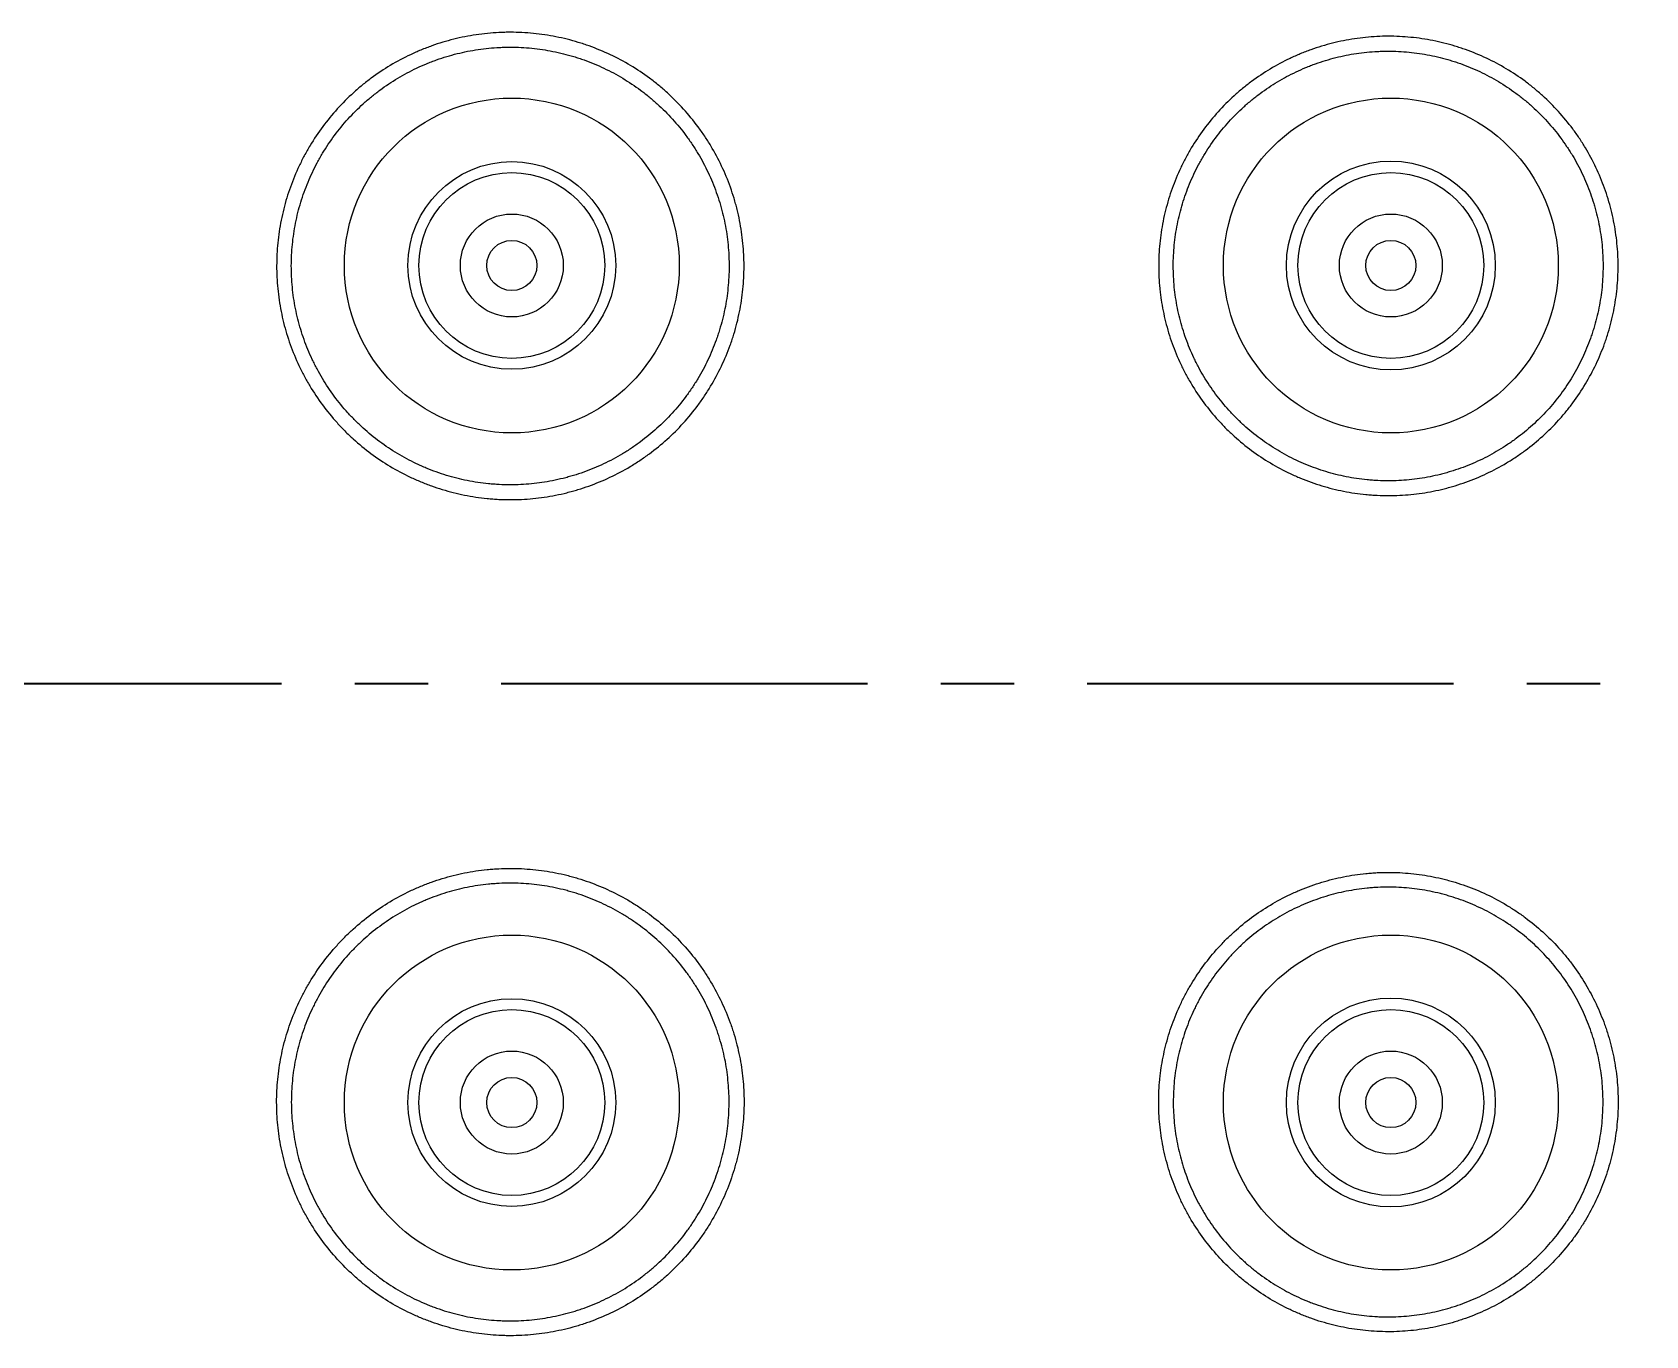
# Model space of a CAD drawing. Extents: x 60870 to 61464, y -29263 to -28843.
# Drawn here: x 61116.46 to 61155, y -29124.96 to -29093.82 of the extents above; entities that cross this region are included whole.
import ezdxf

# ---------------------------------------------------------------- set-up
doc = ezdxf.new("R2010")
doc.units = 0
doc.header["$LTSCALE"] = 7
doc.header["$MEASUREMENT"] = 0
doc.linetypes.add('CENTER', pattern=[2, 1.25, -0.25, 0.25, -0.25])
doc.layers.add('08_ALL_FEATURES', color=7, linetype='CONTINUOUS')
doc.layers.add('1', color=1, linetype='CENTER')

msp = doc.modelspace()

# ---------------------------------------------------------------- linework, layer by layer
at = {"layer": '08_ALL_FEATURES', "color": 7, "linetype": 'Continuous'}
for centre, radius in [((61127.912, -29099.389), 4), ((61148.912, -29099.389), 4), ((61127.912, -29099.389), 2.481), ((61148.912, -29099.389), 2.495), ((61127.912, -29099.389), 2.221), ((61148.912, -29099.389), 2.221), ((61127.912, -29099.389), 1.23), ((61148.912, -29099.389), 1.23), ((61127.912, -29099.389), 0.6), ((61148.912, -29099.389), 0.6), ((61127.912, -29119.388), 4), ((61148.912, -29119.388), 4), ((61127.912, -29119.388), 2.481), ((61148.912, -29119.388), 2.495), ((61127.912, -29119.388), 2.221), ((61148.912, -29119.388), 2.221), ((61127.912, -29119.388), 1.23), ((61148.912, -29119.388), 1.23), ((61127.912, -29119.388), 0.6), ((61148.912, -29119.388), 0.6)]:
    msp.add_circle(centre, radius, dxfattribs=at)
for points, knots in [([(61122.353, -29100.214), (61122.34, -29100.123), (61122.329, -29100.032), (61122.311, -29099.849), (61122.304, -29099.758), (61122.291, -29099.485), (61122.292, -29099.122), (61122.328, -29098.759), (61122.368, -29098.487), (61122.384, -29098.397), (61122.42, -29098.216), (61122.44, -29098.126), (61122.507, -29097.86), (61122.613, -29097.511), (61122.753, -29097.175), (61122.87, -29096.928), (61122.911, -29096.847), (61122.976, -29096.725), (61122.998, -29096.685), (61123.043, -29096.605), (61123.067, -29096.565), (61123.185, -29096.368), (61123.287, -29096.216), (61123.504, -29095.924), (61123.735, -29095.643), (61123.993, -29095.385), (61124.163, -29095.231), (61124.197, -29095.2), (61124.267, -29095.14), (61124.302, -29095.111), (61124.409, -29095.023), (61124.482, -29094.967), (61124.702, -29094.804), (61125.005, -29094.602), (61125.326, -29094.43), (61125.573, -29094.313), (61125.657, -29094.276), (61125.784, -29094.224), (61125.827, -29094.207), (61125.913, -29094.173), (61125.956, -29094.157), (61126.172, -29094.08), (61126.347, -29094.027), (61126.701, -29093.939), (61126.879, -29093.904), (61127.239, -29093.85), (61127.421, -29093.832), (61127.65, -29093.821), (61127.696, -29093.82), (61127.788, -29093.817), (61127.926, -29093.816), (61128.063, -29093.819), (61128.337, -29093.833), (61128.699, -29093.869), (61129.056, -29093.94), (61129.322, -29094.006), (61129.41, -29094.031), (61129.542, -29094.071), (61129.586, -29094.085), (61129.674, -29094.114), (61129.717, -29094.129), (61129.933, -29094.206), (61130.102, -29094.276), (61130.43, -29094.432), (61130.591, -29094.517), (61130.903, -29094.705), (61131.055, -29094.806), (61131.24, -29094.943), (61131.277, -29094.971), (61131.349, -29095.028), (61131.457, -29095.114), (61131.561, -29095.203), (61131.763, -29095.387), (61132.02, -29095.645), (61132.252, -29095.926), (61132.415, -29096.147), (61132.468, -29096.222), (61132.545, -29096.337), (61132.57, -29096.375), (61132.619, -29096.453), (61132.643, -29096.492), (61132.761, -29096.689), (61132.933, -29097.011), (61133.073, -29097.348), (61133.165, -29097.607), (61133.194, -29097.694), (61133.234, -29097.827), (61133.247, -29097.871), (61133.271, -29097.96), (61133.283, -29098.004), (61133.338, -29098.227), (61133.409, -29098.586), (61133.445, -29098.951), (61133.456, -29099.181), (61133.457, -29099.227), (61133.46, -29099.319), (61133.461, -29099.456), (61133.457, -29099.593), (61133.443, -29099.867), (61133.407, -29100.229), (61133.336, -29100.586), (61133.269, -29100.852), (61133.244, -29100.941), (61133.204, -29101.073), (61133.19, -29101.117), (61133.161, -29101.204), (61133.146, -29101.247), (61133.068, -29101.463), (61132.928, -29101.799), (61132.756, -29102.12), (61132.615, -29102.354), (61132.566, -29102.431), (61132.464, -29102.583), (61132.411, -29102.658), (61132.246, -29102.88), (61132.13, -29103.021), (61131.885, -29103.291), (61131.627, -29103.548), (61131.345, -29103.779), (61131.161, -29103.915), (61131.124, -29103.942), (61131.048, -29103.995), (61131.01, -29104.021), (61130.895, -29104.097), (61130.818, -29104.146), (61130.582, -29104.287), (61130.261, -29104.458), (61129.924, -29104.597), (61129.667, -29104.689), (61129.58, -29104.718), (61129.448, -29104.757), (61129.404, -29104.77), (61129.315, -29104.795), (61129.271, -29104.806), (61129.047, -29104.862), (61128.868, -29104.897), (61128.508, -29104.95), (61128.327, -29104.968), (61127.963, -29104.985), (61127.781, -29104.985), (61127.552, -29104.974), (61127.506, -29104.971), (61127.414, -29104.964), (61127.368, -29104.96), (61127.231, -29104.946), (61127.14, -29104.935), (61126.869, -29104.894), (61126.512, -29104.823), (61126.164, -29104.717), (61125.906, -29104.624), (61125.82, -29104.591), (61125.693, -29104.538), (61125.651, -29104.52), (61125.567, -29104.483), (61125.525, -29104.464), (61125.318, -29104.365), (61125.157, -29104.279), (61124.845, -29104.091), (61124.694, -29103.99), (61124.401, -29103.773), (61124.26, -29103.657), (61124.09, -29103.503), (61124.056, -29103.471), (61123.99, -29103.408), (61123.891, -29103.311), (61123.797, -29103.212), (61123.613, -29103.009), (61123.382, -29102.727), (61123.18, -29102.424), (61123.039, -29102.189), (61122.994, -29102.109), (61122.929, -29101.987), (61122.908, -29101.946), (61122.867, -29101.864), (61122.847, -29101.823), (61122.749, -29101.615), (61122.61, -29101.278), (61122.504, -29100.93), (61122.416, -29100.576), (61122.38, -29100.397), (61122.353, -29100.214)], [0, 0, 0, 0, 0.007813, 0.007813, 0.015625, 0.015625, 0.03125, 0.046875, 0.046875, 0.054688, 0.054688, 0.0625, 0.0625, 0.078125, 0.09375, 0.09375, 0.101563, 0.101563, 0.105469, 0.105469, 0.109375, 0.109375, 0.125, 0.125, 0.140625, 0.15625, 0.15625, 0.160156, 0.160156, 0.164063, 0.164063, 0.171875, 0.171875, 0.1875, 0.203125, 0.203125, 0.210938, 0.210938, 0.214844, 0.214844, 0.21875, 0.21875, 0.234375, 0.234375, 0.25, 0.25, 0.265625, 0.265625, 0.269531, 0.269531, 0.273438, 0.28125, 0.28125, 0.296875, 0.3125, 0.3125, 0.320313, 0.320313, 0.324219, 0.324219, 0.328125, 0.328125, 0.34375, 0.34375, 0.359375, 0.359375, 0.375, 0.375, 0.378906, 0.378906, 0.382813, 0.390625, 0.390625, 0.40625, 0.421875, 0.421875, 0.429688, 0.429688, 0.433594, 0.433594, 0.4375, 0.4375, 0.453125, 0.46875, 0.46875, 0.476563, 0.476563, 0.480469, 0.480469, 0.484375, 0.484375, 0.5, 0.515625, 0.515625, 0.519531, 0.519531, 0.523438, 0.53125, 0.53125, 0.546875, 0.5625, 0.5625, 0.570312, 0.570312, 0.574219, 0.574219, 0.578125, 0.578125, 0.59375, 0.609375, 0.609375, 0.617187, 0.617187, 0.625, 0.625, 0.640625, 0.640625, 0.65625, 0.671875, 0.671875, 0.675781, 0.675781, 0.679687, 0.679687, 0.6875, 0.6875, 0.703125, 0.71875, 0.71875, 0.726562, 0.726562, 0.730469, 0.730469, 0.734375, 0.734375, 0.75, 0.75, 0.765625, 0.765625, 0.78125, 0.78125, 0.785156, 0.785156, 0.789062, 0.789062, 0.796875, 0.796875, 0.8125, 0.828125, 0.828125, 0.835937, 0.835937, 0.839844, 0.839844, 0.84375, 0.84375, 0.859375, 0.859375, 0.875, 0.875, 0.890625, 0.890625, 0.894531, 0.894531, 0.898437, 0.90625, 0.90625, 0.921875, 0.9375, 0.9375, 0.945312, 0.945312, 0.949219, 0.949219, 0.953125, 0.953125, 0.96875, 0.984375, 0.984375, 1, 1, 1, 1]), ([(61122.7, -29100.163), (61122.725, -29100.334), (61122.759, -29100.502), (61122.842, -29100.834), (61122.94, -29101.16), (61123.07, -29101.476), (61123.162, -29101.67), (61123.181, -29101.709), (61123.22, -29101.786), (61123.239, -29101.824), (61123.3, -29101.938), (61123.343, -29102.013), (61123.474, -29102.233), (61123.664, -29102.517), (61123.88, -29102.781), (61124.052, -29102.971), (61124.14, -29103.064), (61124.232, -29103.154), (61124.295, -29103.214), (61124.326, -29103.243), (61124.486, -29103.388), (61124.618, -29103.497), (61124.892, -29103.7), (61125.033, -29103.795), (61125.325, -29103.97), (61125.476, -29104.051), (61125.67, -29104.143), (61125.709, -29104.161), (61125.788, -29104.196), (61125.828, -29104.213), (61125.947, -29104.263), (61126.027, -29104.294), (61126.269, -29104.38), (61126.595, -29104.48), (61126.929, -29104.547), (61127.183, -29104.585), (61127.268, -29104.595), (61127.396, -29104.608), (61127.439, -29104.612), (61127.526, -29104.618), (61127.568, -29104.621), (61127.783, -29104.632), (61127.954, -29104.632), (61128.294, -29104.616), (61128.464, -29104.599), (61128.801, -29104.55), (61128.969, -29104.517), (61129.178, -29104.464), (61129.22, -29104.454), (61129.303, -29104.431), (61129.427, -29104.395), (61129.549, -29104.355), (61129.791, -29104.269), (61130.106, -29104.139), (61130.407, -29103.978), (61130.627, -29103.847), (61130.7, -29103.801), (61130.808, -29103.729), (61130.843, -29103.705), (61130.914, -29103.655), (61130.949, -29103.63), (61131.121, -29103.502), (61131.385, -29103.286), (61131.627, -29103.045), (61131.856, -29102.793), (61131.965, -29102.661), (61132.12, -29102.453), (61132.17, -29102.383), (61132.265, -29102.24), (61132.311, -29102.168), (61132.443, -29101.948), (61132.604, -29101.648), (61132.735, -29101.333), (61132.808, -29101.131), (61132.822, -29101.091), (61132.849, -29101.009), (61132.862, -29100.968), (61132.9, -29100.844), (61132.923, -29100.761), (61132.986, -29100.512), (61133.053, -29100.177), (61133.087, -29099.838), (61133.1, -29099.582), (61133.102, -29099.497), (61133.102, -29099.368), (61133.102, -29099.325), (61133.1, -29099.239), (61133.098, -29099.196), (61133.088, -29098.98), (61133.055, -29098.639), (61132.988, -29098.302), (61132.936, -29098.094), (61132.926, -29098.052), (61132.903, -29097.969), (61132.891, -29097.928), (61132.853, -29097.804), (61132.826, -29097.722), (61132.74, -29097.48), (61132.609, -29097.164), (61132.448, -29096.862), (61132.337, -29096.678), (61132.315, -29096.641), (61132.269, -29096.568), (61132.245, -29096.532), (61132.173, -29096.424), (61132.124, -29096.354), (61131.971, -29096.148), (61131.754, -29095.884), (61131.513, -29095.643), (61131.323, -29095.471), (61131.226, -29095.387), (61131.126, -29095.306), (61131.058, -29095.253), (61131.023, -29095.227), (61130.85, -29095.099), (61130.708, -29095.004), (61130.415, -29094.828), (61130.115, -29094.668), (61129.799, -29094.537), (61129.597, -29094.464), (61129.556, -29094.45), (61129.474, -29094.423), (61129.433, -29094.41), (61129.31, -29094.372), (61129.227, -29094.349), (61128.978, -29094.287), (61128.643, -29094.221), (61128.304, -29094.187), (61128.048, -29094.174), (61127.962, -29094.172), (61127.833, -29094.172), (61127.79, -29094.173), (61127.704, -29094.175), (61127.661, -29094.176), (61127.446, -29094.187), (61127.276, -29094.204), (61126.939, -29094.253), (61126.772, -29094.287), (61126.441, -29094.369), (61126.277, -29094.419), (61126.074, -29094.491), (61126.034, -29094.506), (61125.953, -29094.537), (61125.833, -29094.585), (61125.716, -29094.637), (61125.484, -29094.747), (61125.183, -29094.907), (61124.9, -29095.097), (61124.693, -29095.249), (61124.625, -29095.302), (61124.526, -29095.384), (61124.492, -29095.412), (61124.427, -29095.468), (61124.395, -29095.497), (61124.236, -29095.641), (61123.994, -29095.882), (61123.778, -29096.145), (61123.574, -29096.419), (61123.479, -29096.562), (61123.368, -29096.746), (61123.346, -29096.784), (61123.304, -29096.859), (61123.242, -29096.972), (61123.184, -29097.086), (61123.074, -29097.318), (61122.944, -29097.632), (61122.844, -29097.959), (61122.781, -29098.208), (61122.763, -29098.292), (61122.729, -29098.462), (61122.714, -29098.546), (61122.676, -29098.801), (61122.643, -29099.14), (61122.642, -29099.481), (61122.659, -29099.822), (61122.675, -29099.992), (61122.7, -29100.163)], [0, 0, 0, 0, 0.015625, 0.015625, 0.03125, 0.046875, 0.046875, 0.050781, 0.050781, 0.054687, 0.054687, 0.0625, 0.0625, 0.078125, 0.09375, 0.09375, 0.101562, 0.105469, 0.105469, 0.109375, 0.109375, 0.125, 0.125, 0.140625, 0.140625, 0.15625, 0.15625, 0.160156, 0.160156, 0.164062, 0.164062, 0.171875, 0.171875, 0.1875, 0.203125, 0.203125, 0.210937, 0.210937, 0.214844, 0.214844, 0.21875, 0.21875, 0.234375, 0.234375, 0.25, 0.25, 0.265625, 0.265625, 0.269531, 0.269531, 0.273437, 0.28125, 0.28125, 0.296875, 0.3125, 0.3125, 0.320312, 0.320312, 0.324219, 0.324219, 0.328125, 0.328125, 0.34375, 0.359375, 0.359375, 0.375, 0.375, 0.382812, 0.382812, 0.390625, 0.390625, 0.40625, 0.421875, 0.421875, 0.425781, 0.425781, 0.429687, 0.429687, 0.4375, 0.4375, 0.453125, 0.46875, 0.46875, 0.476562, 0.476562, 0.480469, 0.480469, 0.484375, 0.484375, 0.5, 0.515625, 0.515625, 0.519531, 0.519531, 0.523437, 0.523437, 0.53125, 0.53125, 0.546875, 0.5625, 0.5625, 0.566406, 0.566406, 0.570312, 0.570312, 0.578125, 0.578125, 0.59375, 0.609375, 0.609375, 0.617187, 0.621094, 0.621094, 0.625, 0.625, 0.640625, 0.640625, 0.65625, 0.671875, 0.671875, 0.675781, 0.675781, 0.679687, 0.679687, 0.6875, 0.6875, 0.703125, 0.71875, 0.71875, 0.726562, 0.726562, 0.730469, 0.730469, 0.734375, 0.734375, 0.75, 0.75, 0.765625, 0.765625, 0.78125, 0.78125, 0.785156, 0.785156, 0.789062, 0.796875, 0.796875, 0.8125, 0.828125, 0.828125, 0.835937, 0.835937, 0.839844, 0.839844, 0.84375, 0.84375, 0.859375, 0.875, 0.875, 0.890625, 0.890625, 0.894531, 0.894531, 0.898437, 0.90625, 0.90625, 0.921875, 0.9375, 0.9375, 0.945312, 0.945312, 0.953125, 0.953125, 0.96875, 0.984375, 0.984375, 1, 1, 1, 1]), ([(61143.426, -29100.207), (61143.419, -29100.162), (61143.413, -29100.117), (61143.402, -29100.028), (61143.387, -29099.893), (61143.377, -29099.759), (61143.364, -29099.49), (61143.364, -29099.133), (61143.398, -29098.776), (61143.438, -29098.509), (61143.453, -29098.42), (61143.489, -29098.242), (61143.508, -29098.154), (61143.574, -29097.892), (61143.678, -29097.549), (61143.815, -29097.219), (61143.929, -29096.976), (61143.97, -29096.896), (61144.033, -29096.777), (61144.055, -29096.737), (61144.099, -29096.658), (61144.122, -29096.619), (61144.239, -29096.425), (61144.338, -29096.276), (61144.552, -29095.988), (61144.778, -29095.711), (61145.032, -29095.458), (61145.199, -29095.306), (61145.232, -29095.276), (61145.301, -29095.217), (61145.335, -29095.188), (61145.44, -29095.102), (61145.511, -29095.046), (61145.728, -29094.886), (61146.026, -29094.687), (61146.341, -29094.518), (61146.584, -29094.403), (61146.666, -29094.366), (61146.791, -29094.314), (61146.833, -29094.297), (61146.917, -29094.265), (61146.96, -29094.249), (61147.173, -29094.173), (61147.344, -29094.121), (61147.692, -29094.034), (61147.867, -29093.999), (61148.221, -29093.946), (61148.399, -29093.928), (61148.67, -29093.914), (61148.76, -29093.912), (61148.941, -29093.912), (61149.031, -29093.914), (61149.3, -29093.927), (61149.656, -29093.962), (61150.007, -29094.032), (61150.268, -29094.097), (61150.355, -29094.121), (61150.485, -29094.16), (61150.528, -29094.173), (61150.614, -29094.202), (61150.657, -29094.216), (61150.869, -29094.292), (61151.035, -29094.361), (61151.359, -29094.514), (61151.516, -29094.598), (61151.823, -29094.781), (61151.973, -29094.881), (61152.155, -29095.015), (61152.191, -29095.043), (61152.262, -29095.099), (61152.368, -29095.183), (61152.47, -29095.271), (61152.67, -29095.452), (61152.923, -29095.704), (61153.15, -29095.981), (61153.311, -29096.197), (61153.363, -29096.271), (61153.439, -29096.384), (61153.464, -29096.422), (61153.512, -29096.498), (61153.536, -29096.536), (61153.652, -29096.729), (61153.821, -29097.045), (61153.958, -29097.376), (61154.079, -29097.713), (61154.132, -29097.885), (61154.22, -29098.236), (61154.255, -29098.413), (61154.308, -29098.77), (61154.326, -29098.95), (61154.337, -29099.176), (61154.339, -29099.221), (61154.341, -29099.311), (61154.343, -29099.447), (61154.339, -29099.582), (61154.326, -29099.85), (61154.291, -29100.206), (61154.221, -29100.557), (61154.156, -29100.819), (61154.132, -29100.906), (61154.092, -29101.036), (61154.078, -29101.079), (61154.05, -29101.165), (61154.035, -29101.208), (61153.959, -29101.42), (61153.822, -29101.751), (61153.654, -29102.066), (61153.469, -29102.373), (61153.37, -29102.523), (61153.208, -29102.741), (61153.152, -29102.813), (61153.038, -29102.952), (61152.979, -29103.02), (61152.799, -29103.219), (61152.546, -29103.471), (61152.269, -29103.699), (61152.088, -29103.833), (61152.052, -29103.859), (61151.978, -29103.911), (61151.94, -29103.937), (61151.827, -29104.013), (61151.751, -29104.061), (61151.52, -29104.199), (61151.204, -29104.368), (61150.873, -29104.505), (61150.62, -29104.596), (61150.535, -29104.624), (61150.406, -29104.663), (61150.362, -29104.676), (61150.275, -29104.7), (61150.231, -29104.712), (61150.012, -29104.767), (61149.836, -29104.802), (61149.482, -29104.854), (61149.304, -29104.872), (61148.946, -29104.889), (61148.767, -29104.889), (61148.542, -29104.878), (61148.497, -29104.876), (61148.407, -29104.869), (61148.361, -29104.865), (61148.226, -29104.852), (61148.137, -29104.841), (61147.871, -29104.801), (61147.52, -29104.732), (61147.177, -29104.628), (61146.924, -29104.537), (61146.84, -29104.505), (61146.715, -29104.453), (61146.673, -29104.436), (61146.59, -29104.399), (61146.549, -29104.38), (61146.345, -29104.284), (61146.187, -29104.199), (61145.88, -29104.015), (61145.731, -29103.916), (61145.443, -29103.703), (61145.305, -29103.589), (61145.137, -29103.437), (61145.104, -29103.407), (61145.038, -29103.344), (61144.941, -29103.25), (61144.848, -29103.152), (61144.667, -29102.952), (61144.44, -29102.676), (61144.241, -29102.379), (61144.103, -29102.147), (61144.058, -29102.069), (61143.994, -29101.95), (61143.973, -29101.909), (61143.932, -29101.828), (61143.913, -29101.788), (61143.816, -29101.584), (61143.679, -29101.253), (61143.575, -29100.91), (61143.488, -29100.563), (61143.452, -29100.386), (61143.426, -29100.207)], [0, 0, 0, 0, 0.003906, 0.003906, 0.007813, 0.015625, 0.015625, 0.03125, 0.046875, 0.046875, 0.054688, 0.054688, 0.0625, 0.0625, 0.078125, 0.09375, 0.09375, 0.101563, 0.101563, 0.105469, 0.105469, 0.109375, 0.109375, 0.125, 0.125, 0.140625, 0.15625, 0.15625, 0.160156, 0.160156, 0.164063, 0.164063, 0.171875, 0.171875, 0.1875, 0.203125, 0.203125, 0.210938, 0.210938, 0.214844, 0.214844, 0.21875, 0.21875, 0.234375, 0.234375, 0.25, 0.25, 0.265625, 0.265625, 0.273438, 0.273438, 0.28125, 0.28125, 0.296875, 0.3125, 0.3125, 0.320313, 0.320313, 0.324219, 0.324219, 0.328125, 0.328125, 0.34375, 0.34375, 0.359375, 0.359375, 0.375, 0.375, 0.378906, 0.378906, 0.382813, 0.390625, 0.390625, 0.40625, 0.421875, 0.421875, 0.429688, 0.429688, 0.433594, 0.433594, 0.4375, 0.4375, 0.453125, 0.46875, 0.46875, 0.484375, 0.484375, 0.5, 0.5, 0.515625, 0.515625, 0.519531, 0.519531, 0.523438, 0.53125, 0.53125, 0.546875, 0.5625, 0.5625, 0.570312, 0.570312, 0.574219, 0.574219, 0.578125, 0.578125, 0.59375, 0.609375, 0.609375, 0.625, 0.625, 0.632812, 0.632812, 0.640625, 0.640625, 0.65625, 0.671875, 0.671875, 0.675781, 0.675781, 0.679687, 0.679687, 0.6875, 0.6875, 0.703125, 0.71875, 0.71875, 0.726562, 0.726562, 0.730469, 0.730469, 0.734375, 0.734375, 0.75, 0.75, 0.765625, 0.765625, 0.78125, 0.78125, 0.785156, 0.785156, 0.789063, 0.789063, 0.796875, 0.796875, 0.8125, 0.828125, 0.828125, 0.835937, 0.835937, 0.839844, 0.839844, 0.84375, 0.84375, 0.859375, 0.859375, 0.875, 0.875, 0.890625, 0.890625, 0.894531, 0.894531, 0.898437, 0.90625, 0.90625, 0.921875, 0.9375, 0.9375, 0.945312, 0.945312, 0.949219, 0.949219, 0.953125, 0.953125, 0.96875, 0.984375, 0.984375, 1, 1, 1, 1]), ([(61143.77, -29100.156), (61143.795, -29100.324), (61143.828, -29100.489), (61143.91, -29100.814), (61144.007, -29101.134), (61144.135, -29101.444), (61144.226, -29101.635), (61144.244, -29101.673), (61144.282, -29101.748), (61144.302, -29101.786), (61144.362, -29101.898), (61144.403, -29101.971), (61144.533, -29102.187), (61144.719, -29102.465), (61144.932, -29102.724), (61145.101, -29102.911), (61145.188, -29103.002), (61145.278, -29103.091), (61145.34, -29103.149), (61145.371, -29103.178), (61145.527, -29103.32), (61145.657, -29103.426), (61145.926, -29103.625), (61146.065, -29103.718), (61146.353, -29103.89), (61146.501, -29103.969), (61146.73, -29104.078), (61146.807, -29104.112), (61146.963, -29104.177), (61147.042, -29104.207), (61147.279, -29104.291), (61147.599, -29104.388), (61147.928, -29104.454), (61148.177, -29104.491), (61148.261, -29104.501), (61148.387, -29104.514), (61148.429, -29104.517), (61148.513, -29104.523), (61148.556, -29104.526), (61148.766, -29104.536), (61148.934, -29104.536), (61149.268, -29104.52), (61149.435, -29104.503), (61149.766, -29104.454), (61149.931, -29104.421), (61150.136, -29104.37), (61150.177, -29104.359), (61150.259, -29104.337), (61150.38, -29104.301), (61150.5, -29104.262), (61150.737, -29104.177), (61151.046, -29104.049), (61151.341, -29103.891), (61151.558, -29103.761), (61151.629, -29103.716), (61151.735, -29103.646), (61151.77, -29103.622), (61151.839, -29103.573), (61151.873, -29103.548), (61152.042, -29103.423), (61152.301, -29103.21), (61152.538, -29102.974), (61152.763, -29102.726), (61152.87, -29102.596), (61153.072, -29102.323), (61153.165, -29102.183), (61153.338, -29101.896), (61153.495, -29101.601), (61153.624, -29101.291), (61153.695, -29101.093), (61153.709, -29101.053), (61153.735, -29100.973), (61153.748, -29100.932), (61153.785, -29100.811), (61153.807, -29100.729), (61153.869, -29100.485), (61153.934, -29100.156), (61153.967, -29099.823), (61153.979, -29099.572), (61153.982, -29099.488), (61153.982, -29099.361), (61153.981, -29099.319), (61153.979, -29099.235), (61153.978, -29099.192), (61153.967, -29098.981), (61153.934, -29098.645), (61153.868, -29098.315), (61153.817, -29098.111), (61153.806, -29098.07), (61153.784, -29097.988), (61153.772, -29097.947), (61153.735, -29097.826), (61153.708, -29097.746), (61153.623, -29097.508), (61153.494, -29097.198), (61153.335, -29096.902), (61153.227, -29096.721), (61153.205, -29096.685), (61153.159, -29096.614), (61153.136, -29096.578), (61153.065, -29096.473), (61153.017, -29096.404), (61152.866, -29096.201), (61152.653, -29095.943), (61152.416, -29095.706), (61152.23, -29095.538), (61152.134, -29095.455), (61152.035, -29095.376), (61151.968, -29095.324), (61151.935, -29095.299), (61151.765, -29095.173), (61151.625, -29095.08), (61151.337, -29094.908), (61151.19, -29094.829), (61150.887, -29094.687), (61150.732, -29094.622), (61150.533, -29094.552), (61150.493, -29094.538), (61150.413, -29094.511), (61150.372, -29094.499), (61150.251, -29094.462), (61150.17, -29094.44), (61149.925, -29094.379), (61149.597, -29094.314), (61149.264, -29094.281), (61149.012, -29094.269), (61148.928, -29094.267), (61148.801, -29094.267), (61148.759, -29094.268), (61148.674, -29094.27), (61148.632, -29094.272), (61148.421, -29094.282), (61148.254, -29094.299), (61147.923, -29094.348), (61147.759, -29094.381), (61147.435, -29094.463), (61147.274, -29094.512), (61147.075, -29094.583), (61147.035, -29094.598), (61146.956, -29094.628), (61146.839, -29094.676), (61146.723, -29094.727), (61146.496, -29094.835), (61146.201, -29094.993), (61145.923, -29095.179), (61145.72, -29095.329), (61145.654, -29095.381), (61145.556, -29095.462), (61145.523, -29095.489), (61145.459, -29095.544), (61145.428, -29095.572), (61145.272, -29095.714), (61145.035, -29095.951), (61144.823, -29096.21), (61144.623, -29096.479), (61144.53, -29096.619), (61144.421, -29096.801), (61144.4, -29096.837), (61144.358, -29096.911), (61144.297, -29097.022), (61144.241, -29097.135), (61144.133, -29097.362), (61144.006, -29097.671), (61143.908, -29097.992), (61143.847, -29098.237), (61143.829, -29098.319), (61143.796, -29098.485), (61143.781, -29098.569), (61143.745, -29098.818), (61143.712, -29099.152), (61143.712, -29099.486), (61143.729, -29099.821), (61143.745, -29099.988), (61143.77, -29100.156)], [0, 0, 0, 0, 0.015625, 0.015625, 0.03125, 0.046875, 0.046875, 0.050781, 0.050781, 0.054688, 0.054688, 0.0625, 0.0625, 0.078125, 0.09375, 0.09375, 0.101562, 0.105469, 0.105469, 0.109375, 0.109375, 0.125, 0.125, 0.140625, 0.140625, 0.15625, 0.15625, 0.164062, 0.164062, 0.171875, 0.171875, 0.1875, 0.203125, 0.203125, 0.210937, 0.210937, 0.214844, 0.214844, 0.21875, 0.21875, 0.234375, 0.234375, 0.25, 0.25, 0.265625, 0.265625, 0.269531, 0.269531, 0.273437, 0.28125, 0.28125, 0.296875, 0.3125, 0.3125, 0.320312, 0.320312, 0.324219, 0.324219, 0.328125, 0.328125, 0.34375, 0.359375, 0.359375, 0.375, 0.375, 0.390625, 0.390625, 0.40625, 0.421875, 0.421875, 0.425781, 0.425781, 0.429687, 0.429687, 0.4375, 0.4375, 0.453125, 0.46875, 0.46875, 0.476562, 0.476562, 0.480469, 0.480469, 0.484375, 0.484375, 0.5, 0.515625, 0.515625, 0.519531, 0.519531, 0.523437, 0.523437, 0.53125, 0.53125, 0.546875, 0.5625, 0.5625, 0.566406, 0.566406, 0.570312, 0.570312, 0.578125, 0.578125, 0.59375, 0.609375, 0.609375, 0.617187, 0.621094, 0.621094, 0.625, 0.625, 0.640625, 0.640625, 0.65625, 0.65625, 0.671875, 0.671875, 0.675781, 0.675781, 0.679687, 0.679687, 0.6875, 0.6875, 0.703125, 0.71875, 0.71875, 0.726562, 0.726562, 0.730469, 0.730469, 0.734375, 0.734375, 0.75, 0.75, 0.765625, 0.765625, 0.78125, 0.78125, 0.785156, 0.785156, 0.789062, 0.796875, 0.796875, 0.8125, 0.828125, 0.828125, 0.835937, 0.835937, 0.839844, 0.839844, 0.84375, 0.84375, 0.859375, 0.875, 0.875, 0.890625, 0.890625, 0.894531, 0.894531, 0.898437, 0.90625, 0.90625, 0.921875, 0.9375, 0.9375, 0.945312, 0.945312, 0.953125, 0.953125, 0.96875, 0.984375, 0.984375, 1, 1, 1, 1]), ([(61122.353, -29118.562), (61122.34, -29118.653), (61122.329, -29118.745), (61122.311, -29118.927), (61122.304, -29119.018), (61122.291, -29119.291), (61122.292, -29119.655), (61122.328, -29120.018), (61122.368, -29120.289), (61122.384, -29120.38), (61122.42, -29120.561), (61122.44, -29120.65), (61122.507, -29120.917), (61122.613, -29121.265), (61122.753, -29121.601), (61122.87, -29121.848), (61122.911, -29121.93), (61122.976, -29122.051), (61122.998, -29122.091), (61123.043, -29122.171), (61123.067, -29122.211), (61123.185, -29122.409), (61123.287, -29122.561), (61123.504, -29122.853), (61123.735, -29123.134), (61123.993, -29123.392), (61124.163, -29123.546), (61124.197, -29123.576), (61124.267, -29123.636), (61124.302, -29123.666), (61124.409, -29123.753), (61124.482, -29123.81), (61124.702, -29123.973), (61125.005, -29124.175), (61125.326, -29124.346), (61125.573, -29124.463), (61125.657, -29124.5), (61125.784, -29124.553), (61125.827, -29124.57), (61125.913, -29124.603), (61125.956, -29124.619), (61126.172, -29124.696), (61126.347, -29124.749), (61126.701, -29124.838), (61126.879, -29124.873), (61127.239, -29124.926), (61127.421, -29124.944), (61127.65, -29124.955), (61127.696, -29124.957), (61127.788, -29124.959), (61127.926, -29124.961), (61128.063, -29124.957), (61128.337, -29124.944), (61128.699, -29124.908), (61129.056, -29124.837), (61129.322, -29124.77), (61129.41, -29124.746), (61129.542, -29124.706), (61129.586, -29124.692), (61129.674, -29124.663), (61129.717, -29124.648), (61129.933, -29124.571), (61130.102, -29124.501), (61130.43, -29124.345), (61130.591, -29124.259), (61130.903, -29124.072), (61131.055, -29123.97), (61131.24, -29123.833), (61131.277, -29123.805), (61131.349, -29123.749), (61131.457, -29123.663), (61131.561, -29123.573), (61131.763, -29123.389), (61132.02, -29123.132), (61132.252, -29122.85), (61132.415, -29122.63), (61132.468, -29122.555), (61132.545, -29122.44), (61132.57, -29122.401), (61132.619, -29122.324), (61132.643, -29122.285), (61132.761, -29122.088), (61132.933, -29121.766), (61133.073, -29121.428), (61133.165, -29121.169), (61133.194, -29121.082), (61133.234, -29120.95), (61133.247, -29120.906), (61133.271, -29120.817), (61133.283, -29120.773), (61133.338, -29120.55), (61133.409, -29120.191), (61133.445, -29119.826), (61133.456, -29119.596), (61133.457, -29119.55), (61133.46, -29119.458), (61133.461, -29119.32), (61133.457, -29119.183), (61133.443, -29118.91), (61133.407, -29118.548), (61133.336, -29118.191), (61133.269, -29117.924), (61133.244, -29117.836), (61133.204, -29117.704), (61133.19, -29117.66), (61133.161, -29117.573), (61133.146, -29117.529), (61133.068, -29117.314), (61132.928, -29116.977), (61132.756, -29116.657), (61132.615, -29116.423), (61132.566, -29116.345), (61132.464, -29116.193), (61132.411, -29116.118), (61132.246, -29115.896), (61132.13, -29115.755), (61131.885, -29115.486), (61131.627, -29115.229), (61131.345, -29114.998), (61131.161, -29114.861), (61131.124, -29114.835), (61131.048, -29114.782), (61131.01, -29114.756), (61130.895, -29114.679), (61130.818, -29114.63), (61130.582, -29114.49), (61130.261, -29114.318), (61129.924, -29114.18), (61129.667, -29114.088), (61129.58, -29114.059), (61129.448, -29114.019), (61129.404, -29114.006), (61129.315, -29113.982), (61129.271, -29113.97), (61129.047, -29113.915), (61128.868, -29113.879), (61128.508, -29113.827), (61128.327, -29113.809), (61127.963, -29113.791), (61127.781, -29113.792), (61127.552, -29113.803), (61127.506, -29113.806), (61127.414, -29113.813), (61127.368, -29113.817), (61127.231, -29113.83), (61127.14, -29113.842), (61126.869, -29113.882), (61126.512, -29113.954), (61126.164, -29114.06), (61125.906, -29114.152), (61125.82, -29114.185), (61125.693, -29114.238), (61125.651, -29114.256), (61125.567, -29114.294), (61125.525, -29114.313), (61125.318, -29114.411), (61125.157, -29114.498), (61124.845, -29114.685), (61124.694, -29114.786), (61124.401, -29115.003), (61124.26, -29115.119), (61124.09, -29115.274), (61124.056, -29115.305), (61123.99, -29115.369), (61123.891, -29115.465), (61123.797, -29115.565), (61123.613, -29115.768), (61123.382, -29116.049), (61123.18, -29116.352), (61123.039, -29116.588), (61122.994, -29116.668), (61122.929, -29116.789), (61122.908, -29116.83), (61122.867, -29116.913), (61122.847, -29116.954), (61122.749, -29117.161), (61122.61, -29117.498), (61122.504, -29117.847), (61122.416, -29118.2), (61122.38, -29118.38), (61122.353, -29118.562)], [0, 0, 0, 0, 0.007812, 0.007812, 0.015625, 0.015625, 0.03125, 0.046875, 0.046875, 0.054687, 0.054687, 0.0625, 0.0625, 0.078125, 0.09375, 0.09375, 0.101562, 0.101562, 0.105469, 0.105469, 0.109375, 0.109375, 0.125, 0.125, 0.140625, 0.15625, 0.15625, 0.160156, 0.160156, 0.164062, 0.164062, 0.171875, 0.171875, 0.1875, 0.203125, 0.203125, 0.210937, 0.210937, 0.214844, 0.214844, 0.21875, 0.21875, 0.234375, 0.234375, 0.25, 0.25, 0.265625, 0.265625, 0.269531, 0.269531, 0.273437, 0.28125, 0.28125, 0.296875, 0.3125, 0.3125, 0.320312, 0.320312, 0.324219, 0.324219, 0.328125, 0.328125, 0.34375, 0.34375, 0.359375, 0.359375, 0.375, 0.375, 0.378906, 0.378906, 0.382812, 0.390625, 0.390625, 0.40625, 0.421875, 0.421875, 0.429687, 0.429687, 0.433594, 0.433594, 0.4375, 0.4375, 0.453125, 0.46875, 0.46875, 0.476562, 0.476562, 0.480469, 0.480469, 0.484375, 0.484375, 0.5, 0.515625, 0.515625, 0.519531, 0.519531, 0.523437, 0.53125, 0.53125, 0.546875, 0.5625, 0.5625, 0.570312, 0.570312, 0.574219, 0.574219, 0.578125, 0.578125, 0.59375, 0.609375, 0.609375, 0.617187, 0.617187, 0.625, 0.625, 0.640625, 0.640625, 0.65625, 0.671875, 0.671875, 0.675781, 0.675781, 0.679687, 0.679687, 0.6875, 0.6875, 0.703125, 0.71875, 0.71875, 0.726562, 0.726562, 0.730469, 0.730469, 0.734375, 0.734375, 0.75, 0.75, 0.765625, 0.765625, 0.78125, 0.78125, 0.785156, 0.785156, 0.789062, 0.789062, 0.796875, 0.796875, 0.8125, 0.828125, 0.828125, 0.835937, 0.835937, 0.839844, 0.839844, 0.84375, 0.84375, 0.859375, 0.859375, 0.875, 0.875, 0.890625, 0.890625, 0.894531, 0.894531, 0.898437, 0.90625, 0.90625, 0.921875, 0.9375, 0.9375, 0.945312, 0.945312, 0.949219, 0.949219, 0.953125, 0.953125, 0.96875, 0.984375, 0.984375, 1, 1, 1, 1]), ([(61143.426, -29118.57), (61143.419, -29118.614), (61143.413, -29118.659), (61143.402, -29118.749), (61143.387, -29118.883), (61143.377, -29119.018), (61143.364, -29119.286), (61143.364, -29119.644), (61143.398, -29120), (61143.438, -29120.267), (61143.453, -29120.356), (61143.489, -29120.534), (61143.508, -29120.622), (61143.574, -29120.884), (61143.678, -29121.227), (61143.815, -29121.557), (61143.929, -29121.801), (61143.97, -29121.881), (61144.033, -29122), (61144.055, -29122.039), (61144.099, -29122.118), (61144.122, -29122.157), (61144.239, -29122.352), (61144.338, -29122.501), (61144.552, -29122.789), (61144.778, -29123.065), (61145.032, -29123.319), (61145.199, -29123.47), (61145.232, -29123.5), (61145.301, -29123.559), (61145.335, -29123.589), (61145.44, -29123.675), (61145.511, -29123.73), (61145.728, -29123.891), (61146.026, -29124.09), (61146.341, -29124.259), (61146.584, -29124.374), (61146.666, -29124.41), (61146.791, -29124.462), (61146.833, -29124.479), (61146.917, -29124.512), (61146.96, -29124.528), (61147.173, -29124.604), (61147.344, -29124.656), (61147.692, -29124.743), (61147.867, -29124.778), (61148.221, -29124.831), (61148.399, -29124.849), (61148.67, -29124.862), (61148.76, -29124.864), (61148.941, -29124.865), (61149.031, -29124.862), (61149.3, -29124.849), (61149.656, -29124.814), (61150.007, -29124.745), (61150.268, -29124.68), (61150.355, -29124.656), (61150.485, -29124.617), (61150.528, -29124.603), (61150.614, -29124.575), (61150.657, -29124.56), (61150.869, -29124.484), (61151.035, -29124.416), (61151.359, -29124.263), (61151.516, -29124.179), (61151.823, -29123.995), (61151.973, -29123.896), (61152.155, -29123.761), (61152.191, -29123.734), (61152.262, -29123.678), (61152.368, -29123.594), (61152.47, -29123.506), (61152.67, -29123.325), (61152.923, -29123.072), (61153.15, -29122.796), (61153.311, -29122.579), (61153.363, -29122.506), (61153.439, -29122.393), (61153.464, -29122.355), (61153.512, -29122.279), (61153.536, -29122.24), (61153.652, -29122.047), (61153.821, -29121.731), (61153.958, -29121.401), (61154.079, -29121.064), (61154.132, -29120.892), (61154.22, -29120.54), (61154.255, -29120.363), (61154.308, -29120.006), (61154.326, -29119.827), (61154.337, -29119.601), (61154.339, -29119.556), (61154.341, -29119.465), (61154.343, -29119.33), (61154.339, -29119.195), (61154.326, -29118.926), (61154.291, -29118.57), (61154.221, -29118.219), (61154.156, -29117.957), (61154.132, -29117.871), (61154.092, -29117.741), (61154.078, -29117.697), (61154.05, -29117.612), (61154.035, -29117.569), (61153.959, -29117.357), (61153.822, -29117.026), (61153.654, -29116.711), (61153.469, -29116.403), (61153.37, -29116.254), (61153.208, -29116.035), (61153.152, -29115.964), (61153.038, -29115.825), (61152.979, -29115.757), (61152.799, -29115.558), (61152.546, -29115.305), (61152.269, -29115.078), (61152.088, -29114.944), (61152.052, -29114.917), (61151.978, -29114.865), (61151.94, -29114.84), (61151.827, -29114.764), (61151.751, -29114.716), (61151.52, -29114.577), (61151.204, -29114.408), (61150.873, -29114.272), (61150.62, -29114.181), (61150.535, -29114.153), (61150.406, -29114.113), (61150.362, -29114.101), (61150.275, -29114.077), (61150.231, -29114.065), (61150.012, -29114.01), (61149.836, -29113.975), (61149.482, -29113.923), (61149.304, -29113.905), (61148.946, -29113.887), (61148.767, -29113.887), (61148.542, -29113.898), (61148.497, -29113.901), (61148.407, -29113.907), (61148.361, -29113.911), (61148.226, -29113.925), (61148.137, -29113.936), (61147.871, -29113.975), (61147.52, -29114.045), (61147.177, -29114.149), (61146.924, -29114.239), (61146.84, -29114.272), (61146.715, -29114.323), (61146.673, -29114.341), (61146.59, -29114.378), (61146.549, -29114.397), (61146.345, -29114.493), (61146.187, -29114.578), (61145.88, -29114.762), (61145.731, -29114.861), (61145.443, -29115.074), (61145.305, -29115.188), (61145.137, -29115.339), (61145.104, -29115.37), (61145.038, -29115.432), (61144.941, -29115.527), (61144.848, -29115.625), (61144.667, -29115.824), (61144.44, -29116.101), (61144.241, -29116.398), (61144.103, -29116.629), (61144.058, -29116.707), (61143.994, -29116.827), (61143.973, -29116.867), (61143.932, -29116.948), (61143.913, -29116.989), (61143.816, -29117.192), (61143.679, -29117.524), (61143.575, -29117.866), (61143.488, -29118.214), (61143.452, -29118.39), (61143.426, -29118.57)], [0, 0, 0, 0, 0.003906, 0.003906, 0.007813, 0.015625, 0.015625, 0.03125, 0.046875, 0.046875, 0.054688, 0.054688, 0.0625, 0.0625, 0.078125, 0.09375, 0.09375, 0.101563, 0.101563, 0.105469, 0.105469, 0.109375, 0.109375, 0.125, 0.125, 0.140625, 0.15625, 0.15625, 0.160156, 0.160156, 0.164063, 0.164063, 0.171875, 0.171875, 0.1875, 0.203125, 0.203125, 0.210938, 0.210938, 0.214844, 0.214844, 0.21875, 0.21875, 0.234375, 0.234375, 0.25, 0.25, 0.265625, 0.265625, 0.273438, 0.273438, 0.28125, 0.28125, 0.296875, 0.3125, 0.3125, 0.320313, 0.320313, 0.324219, 0.324219, 0.328125, 0.328125, 0.34375, 0.34375, 0.359375, 0.359375, 0.375, 0.375, 0.378906, 0.378906, 0.382813, 0.390625, 0.390625, 0.40625, 0.421875, 0.421875, 0.429688, 0.429688, 0.433594, 0.433594, 0.4375, 0.4375, 0.453125, 0.46875, 0.46875, 0.484375, 0.484375, 0.5, 0.5, 0.515625, 0.515625, 0.519531, 0.519531, 0.523438, 0.53125, 0.53125, 0.546875, 0.5625, 0.5625, 0.570313, 0.570313, 0.574219, 0.574219, 0.578125, 0.578125, 0.59375, 0.609375, 0.609375, 0.625, 0.625, 0.632813, 0.632813, 0.640625, 0.640625, 0.65625, 0.671875, 0.671875, 0.675781, 0.675781, 0.679688, 0.679688, 0.6875, 0.6875, 0.703125, 0.71875, 0.71875, 0.726563, 0.726563, 0.730469, 0.730469, 0.734375, 0.734375, 0.75, 0.75, 0.765625, 0.765625, 0.78125, 0.78125, 0.785156, 0.785156, 0.789063, 0.789063, 0.796875, 0.796875, 0.8125, 0.828125, 0.828125, 0.835938, 0.835938, 0.839844, 0.839844, 0.84375, 0.84375, 0.859375, 0.859375, 0.875, 0.875, 0.890625, 0.890625, 0.894531, 0.894531, 0.898438, 0.90625, 0.90625, 0.921875, 0.9375, 0.9375, 0.945313, 0.945313, 0.949219, 0.949219, 0.953125, 0.953125, 0.96875, 0.984375, 0.984375, 1, 1, 1, 1]), ([(61122.7, -29118.613), (61122.725, -29118.442), (61122.759, -29118.274), (61122.842, -29117.943), (61122.94, -29117.617), (61123.07, -29117.301), (61123.162, -29117.107), (61123.181, -29117.068), (61123.22, -29116.991), (61123.239, -29116.953), (61123.3, -29116.839), (61123.343, -29116.764), (61123.474, -29116.543), (61123.664, -29116.26), (61123.88, -29115.996), (61124.052, -29115.806), (61124.14, -29115.713), (61124.232, -29115.622), (61124.295, -29115.563), (61124.326, -29115.533), (61124.486, -29115.389), (61124.618, -29115.28), (61124.892, -29115.077), (61125.033, -29114.982), (61125.325, -29114.806), (61125.476, -29114.725), (61125.67, -29114.633), (61125.709, -29114.615), (61125.788, -29114.58), (61125.828, -29114.563), (61125.947, -29114.514), (61126.027, -29114.483), (61126.269, -29114.396), (61126.595, -29114.297), (61126.929, -29114.23), (61127.183, -29114.192), (61127.268, -29114.181), (61127.396, -29114.168), (61127.439, -29114.165), (61127.526, -29114.158), (61127.568, -29114.155), (61127.783, -29114.145), (61127.954, -29114.145), (61128.294, -29114.161), (61128.464, -29114.177), (61128.801, -29114.227), (61128.969, -29114.26), (61129.178, -29114.312), (61129.22, -29114.323), (61129.303, -29114.346), (61129.427, -29114.382), (61129.549, -29114.422), (61129.791, -29114.508), (61130.106, -29114.638), (61130.407, -29114.798), (61130.627, -29114.93), (61130.7, -29114.976), (61130.808, -29115.048), (61130.843, -29115.072), (61130.914, -29115.122), (61130.949, -29115.147), (61131.121, -29115.274), (61131.385, -29115.491), (61131.627, -29115.731), (61131.856, -29115.984), (61131.965, -29116.116), (61132.12, -29116.324), (61132.17, -29116.394), (61132.265, -29116.536), (61132.311, -29116.609), (61132.443, -29116.828), (61132.604, -29117.128), (61132.735, -29117.444), (61132.808, -29117.645), (61132.822, -29117.686), (61132.849, -29117.768), (61132.862, -29117.809), (61132.9, -29117.933), (61132.923, -29118.015), (61132.986, -29118.265), (61133.053, -29118.599), (61133.087, -29118.938), (61133.1, -29119.194), (61133.102, -29119.28), (61133.102, -29119.409), (61133.102, -29119.452), (61133.1, -29119.538), (61133.098, -29119.581), (61133.088, -29119.796), (61133.055, -29120.138), (61132.988, -29120.474), (61132.936, -29120.683), (61132.926, -29120.724), (61132.903, -29120.808), (61132.891, -29120.849), (61132.853, -29120.973), (61132.826, -29121.055), (61132.74, -29121.297), (61132.609, -29121.613), (61132.448, -29121.915), (61132.337, -29122.099), (61132.315, -29122.136), (61132.269, -29122.208), (61132.245, -29122.245), (61132.173, -29122.352), (61132.124, -29122.422), (61131.971, -29122.629), (61131.754, -29122.893), (61131.513, -29123.134), (61131.323, -29123.306), (61131.226, -29123.39), (61131.126, -29123.47), (61131.058, -29123.523), (61131.023, -29123.55), (61130.85, -29123.678), (61130.708, -29123.773), (61130.415, -29123.948), (61130.115, -29124.109), (61129.799, -29124.24), (61129.597, -29124.313), (61129.556, -29124.327), (61129.474, -29124.354), (61129.433, -29124.367), (61129.31, -29124.404), (61129.227, -29124.427), (61128.978, -29124.489), (61128.643, -29124.556), (61128.304, -29124.59), (61128.048, -29124.602), (61127.962, -29124.604), (61127.833, -29124.605), (61127.79, -29124.604), (61127.704, -29124.602), (61127.661, -29124.6), (61127.446, -29124.59), (61127.276, -29124.573), (61126.939, -29124.523), (61126.772, -29124.49), (61126.441, -29124.407), (61126.277, -29124.358), (61126.074, -29124.285), (61126.034, -29124.27), (61125.953, -29124.239), (61125.833, -29124.192), (61125.716, -29124.139), (61125.484, -29124.03), (61125.183, -29123.869), (61124.9, -29123.68), (61124.693, -29123.527), (61124.625, -29123.474), (61124.526, -29123.393), (61124.492, -29123.365), (61124.427, -29123.308), (61124.395, -29123.28), (61124.236, -29123.136), (61123.994, -29122.894), (61123.778, -29122.631), (61123.574, -29122.357), (61123.479, -29122.215), (61123.368, -29122.03), (61123.346, -29121.993), (61123.304, -29121.918), (61123.242, -29121.805), (61123.184, -29121.69), (61123.074, -29121.459), (61122.944, -29121.144), (61122.844, -29120.818), (61122.781, -29120.568), (61122.763, -29120.484), (61122.729, -29120.315), (61122.714, -29120.23), (61122.676, -29119.976), (61122.643, -29119.636), (61122.642, -29119.296), (61122.659, -29118.955), (61122.675, -29118.784), (61122.7, -29118.613)], [0, 0, 0, 0, 0.015625, 0.015625, 0.03125, 0.046875, 0.046875, 0.050781, 0.050781, 0.054688, 0.054688, 0.0625, 0.0625, 0.078125, 0.09375, 0.09375, 0.101562, 0.105469, 0.105469, 0.109375, 0.109375, 0.125, 0.125, 0.140625, 0.140625, 0.15625, 0.15625, 0.160156, 0.160156, 0.164062, 0.164062, 0.171875, 0.171875, 0.1875, 0.203125, 0.203125, 0.210937, 0.210937, 0.214844, 0.214844, 0.21875, 0.21875, 0.234375, 0.234375, 0.25, 0.25, 0.265625, 0.265625, 0.269531, 0.269531, 0.273438, 0.28125, 0.28125, 0.296875, 0.3125, 0.3125, 0.320312, 0.320312, 0.324219, 0.324219, 0.328125, 0.328125, 0.34375, 0.359375, 0.359375, 0.375, 0.375, 0.382812, 0.382812, 0.390625, 0.390625, 0.40625, 0.421875, 0.421875, 0.425781, 0.425781, 0.429688, 0.429688, 0.4375, 0.4375, 0.453125, 0.46875, 0.46875, 0.476563, 0.476563, 0.480469, 0.480469, 0.484375, 0.484375, 0.5, 0.515625, 0.515625, 0.519531, 0.519531, 0.523437, 0.523437, 0.53125, 0.53125, 0.546875, 0.5625, 0.5625, 0.566406, 0.566406, 0.570313, 0.570313, 0.578125, 0.578125, 0.59375, 0.609375, 0.609375, 0.617187, 0.621094, 0.621094, 0.625, 0.625, 0.640625, 0.640625, 0.65625, 0.671875, 0.671875, 0.675781, 0.675781, 0.679687, 0.679687, 0.6875, 0.6875, 0.703125, 0.71875, 0.71875, 0.726562, 0.726562, 0.730469, 0.730469, 0.734375, 0.734375, 0.75, 0.75, 0.765625, 0.765625, 0.78125, 0.78125, 0.785156, 0.785156, 0.789062, 0.796875, 0.796875, 0.8125, 0.828125, 0.828125, 0.835937, 0.835937, 0.839844, 0.839844, 0.84375, 0.84375, 0.859375, 0.875, 0.875, 0.890625, 0.890625, 0.894531, 0.894531, 0.898437, 0.90625, 0.90625, 0.921875, 0.9375, 0.9375, 0.945312, 0.945312, 0.953125, 0.953125, 0.96875, 0.984375, 0.984375, 1, 1, 1, 1]), ([(61143.77, -29118.621), (61143.795, -29118.453), (61143.828, -29118.288), (61143.91, -29117.963), (61144.007, -29117.643), (61144.135, -29117.333), (61144.226, -29117.142), (61144.244, -29117.104), (61144.282, -29117.028), (61144.302, -29116.991), (61144.362, -29116.879), (61144.403, -29116.806), (61144.533, -29116.589), (61144.719, -29116.311), (61144.932, -29116.053), (61145.101, -29115.866), (61145.188, -29115.775), (61145.278, -29115.686), (61145.34, -29115.628), (61145.371, -29115.599), (61145.527, -29115.457), (61145.657, -29115.351), (61145.926, -29115.151), (61146.065, -29115.059), (61146.353, -29114.887), (61146.501, -29114.807), (61146.73, -29114.699), (61146.807, -29114.665), (61146.963, -29114.6), (61147.042, -29114.57), (61147.279, -29114.485), (61147.599, -29114.388), (61147.928, -29114.323), (61148.177, -29114.286), (61148.261, -29114.275), (61148.387, -29114.263), (61148.429, -29114.259), (61148.513, -29114.253), (61148.556, -29114.251), (61148.766, -29114.24), (61148.934, -29114.24), (61149.268, -29114.257), (61149.435, -29114.273), (61149.766, -29114.322), (61149.931, -29114.355), (61150.136, -29114.407), (61150.177, -29114.417), (61150.259, -29114.44), (61150.38, -29114.475), (61150.5, -29114.515), (61150.737, -29114.6), (61151.046, -29114.728), (61151.341, -29114.885), (61151.558, -29115.015), (61151.629, -29115.06), (61151.735, -29115.131), (61151.77, -29115.155), (61151.839, -29115.203), (61151.873, -29115.228), (61152.042, -29115.354), (61152.301, -29115.566), (61152.538, -29115.803), (61152.763, -29116.051), (61152.87, -29116.181), (61153.072, -29116.453), (61153.165, -29116.593), (61153.338, -29116.881), (61153.495, -29117.176), (61153.624, -29117.485), (61153.695, -29117.684), (61153.709, -29117.724), (61153.735, -29117.804), (61153.748, -29117.844), (61153.785, -29117.966), (61153.807, -29118.047), (61153.869, -29118.292), (61153.934, -29118.62), (61153.967, -29118.953), (61153.979, -29119.205), (61153.982, -29119.289), (61153.982, -29119.415), (61153.981, -29119.457), (61153.979, -29119.542), (61153.978, -29119.584), (61153.967, -29119.796), (61153.934, -29120.131), (61153.868, -29120.461), (61153.817, -29120.666), (61153.806, -29120.707), (61153.784, -29120.788), (61153.772, -29120.829), (61153.735, -29120.951), (61153.708, -29121.031), (61153.623, -29121.269), (61153.494, -29121.579), (61153.335, -29121.875), (61153.227, -29122.056), (61153.205, -29122.092), (61153.159, -29122.163), (61153.136, -29122.199), (61153.065, -29122.304), (61153.017, -29122.373), (61152.866, -29122.575), (61152.653, -29122.834), (61152.416, -29123.07), (61152.23, -29123.239), (61152.134, -29123.321), (61152.035, -29123.4), (61151.968, -29123.452), (61151.935, -29123.478), (61151.765, -29123.604), (61151.625, -29123.697), (61151.337, -29123.869), (61151.19, -29123.947), (61150.887, -29124.09), (61150.732, -29124.154), (61150.533, -29124.225), (61150.493, -29124.239), (61150.413, -29124.265), (61150.372, -29124.278), (61150.251, -29124.315), (61150.17, -29124.337), (61149.925, -29124.398), (61149.597, -29124.463), (61149.264, -29124.495), (61149.012, -29124.507), (61148.928, -29124.509), (61148.801, -29124.509), (61148.759, -29124.509), (61148.674, -29124.507), (61148.632, -29124.505), (61148.421, -29124.494), (61148.254, -29124.478), (61147.923, -29124.428), (61147.759, -29124.395), (61147.435, -29124.314), (61147.274, -29124.265), (61147.075, -29124.194), (61147.035, -29124.179), (61146.956, -29124.148), (61146.839, -29124.101), (61146.723, -29124.05), (61146.496, -29123.942), (61146.201, -29123.784), (61145.923, -29123.598), (61145.72, -29123.447), (61145.654, -29123.395), (61145.556, -29123.315), (61145.523, -29123.288), (61145.459, -29123.232), (61145.428, -29123.204), (61145.272, -29123.063), (61145.035, -29122.825), (61144.823, -29122.567), (61144.623, -29122.297), (61144.53, -29122.157), (61144.421, -29121.976), (61144.4, -29121.939), (61144.358, -29121.866), (61144.297, -29121.755), (61144.241, -29121.642), (61144.133, -29121.415), (61144.006, -29121.106), (61143.908, -29120.785), (61143.847, -29120.54), (61143.829, -29120.457), (61143.796, -29120.291), (61143.781, -29120.208), (61143.745, -29119.958), (61143.712, -29119.625), (61143.712, -29119.291), (61143.729, -29118.956), (61143.745, -29118.788), (61143.77, -29118.621)], [0, 0, 0, 0, 0.015625, 0.015625, 0.03125, 0.046875, 0.046875, 0.050781, 0.050781, 0.054688, 0.054688, 0.0625, 0.0625, 0.078125, 0.09375, 0.09375, 0.101563, 0.105469, 0.105469, 0.109375, 0.109375, 0.125, 0.125, 0.140625, 0.140625, 0.15625, 0.15625, 0.164063, 0.164063, 0.171875, 0.171875, 0.1875, 0.203125, 0.203125, 0.210938, 0.210938, 0.214844, 0.214844, 0.21875, 0.21875, 0.234375, 0.234375, 0.25, 0.25, 0.265625, 0.265625, 0.269531, 0.269531, 0.273438, 0.28125, 0.28125, 0.296875, 0.3125, 0.3125, 0.320313, 0.320313, 0.324219, 0.324219, 0.328125, 0.328125, 0.34375, 0.359375, 0.359375, 0.375, 0.375, 0.390625, 0.390625, 0.40625, 0.421875, 0.421875, 0.425781, 0.425781, 0.429688, 0.429688, 0.4375, 0.4375, 0.453125, 0.46875, 0.46875, 0.476563, 0.476563, 0.480469, 0.480469, 0.484375, 0.484375, 0.5, 0.515625, 0.515625, 0.519531, 0.519531, 0.523438, 0.523438, 0.53125, 0.53125, 0.546875, 0.5625, 0.5625, 0.566406, 0.566406, 0.570313, 0.570313, 0.578125, 0.578125, 0.59375, 0.609375, 0.609375, 0.617188, 0.621094, 0.621094, 0.625, 0.625, 0.640625, 0.640625, 0.65625, 0.65625, 0.671875, 0.671875, 0.675781, 0.675781, 0.679688, 0.679688, 0.6875, 0.6875, 0.703125, 0.71875, 0.71875, 0.726563, 0.726563, 0.730469, 0.730469, 0.734375, 0.734375, 0.75, 0.75, 0.765625, 0.765625, 0.78125, 0.78125, 0.785156, 0.785156, 0.789063, 0.796875, 0.796875, 0.8125, 0.828125, 0.828125, 0.835938, 0.835938, 0.839844, 0.839844, 0.84375, 0.84375, 0.859375, 0.875, 0.875, 0.890625, 0.890625, 0.894531, 0.894531, 0.898438, 0.90625, 0.90625, 0.921875, 0.9375, 0.9375, 0.945313, 0.945313, 0.953125, 0.953125, 0.96875, 0.984375, 0.984375, 1, 1, 1, 1])]:
    msp.add_open_spline(points, degree=3, knots=knots, dxfattribs=at)
at = {"layer": '1', "color": 1, "linetype": 'CENTER', "lineweight": 35}
msp.add_line((61248.411, -29109.388), (60944.416, -29109.388), dxfattribs=at)

doc.saveas('drawing.dxf')
